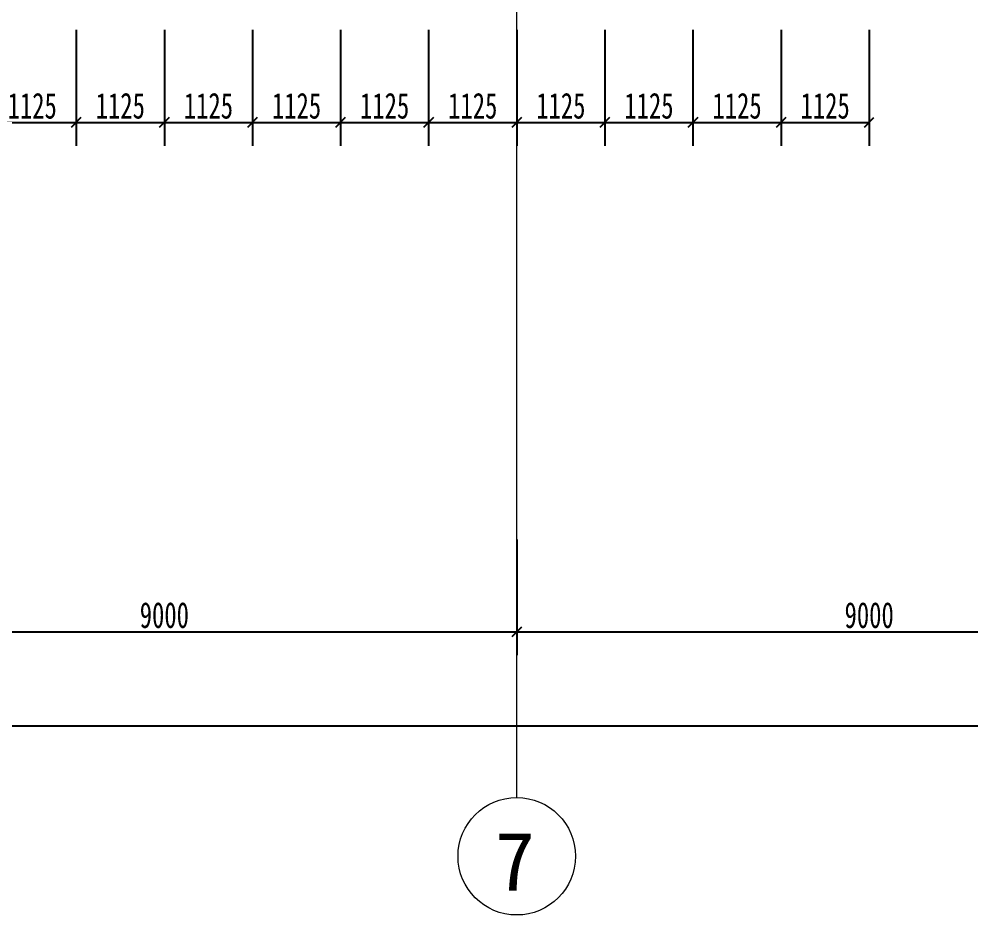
# Model space of a CAD drawing. Header units: millimetres. Extents: x 124696 to 347024, y 412631 to 564609.
# Drawn here: x 183817 to 195972, y 448142 to 459588 of the extents above; entities that cross this region are included whole.
import ezdxf

# ---------------------------------------------------------------- set-up
doc = ezdxf.new("R2010")
doc.units = ezdxf.units.MM
doc.header["$LTSCALE"] = 1500
doc.header["$MEASUREMENT"] = 0
doc.linetypes.add('二层平面图$0$轴网线_12_3_3_3 mm', pattern=[21, 12, -3, 3, -3])
doc.layers.add('0-建筑底图', color=7, linetype='Continuous')
for name, color, linetype, lineweight in [('二层平面图$0$A-ANNO-AXIS-TEXT', 7, 'Continuous', 15), ('二层平面图$0$ANNO-DIMS', 3, 'Continuous', 15), ('二层平面图$0$ANNO-DOTE-1', 10, '二层平面图$0$轴网线_12_3_3_3 mm', 15)]:
    doc.layers.add(name, color=color, linetype=linetype, lineweight=lineweight)
doc.styles.add('二层平面图$0$黑体_3', font='simhei.ttf', dxfattribs={"height": 750})
doc.styles.add('二层平面图$0$黑体_5', font='simhei.ttf', dxfattribs={"width": 0.7, "height": 330})
doc.dimstyles.new('二层平面图$0$直线_2_2mm_黑体_引线_文字在上', dxfattribs={"dimscale": 304.8, "dimtxt": 412.811453, "dimasz": 0.393701, "dimexe": 0.984252, "dimexo": 0.0625, "dimgap": 0.147638, "dimtad": 1, "dimdec": 0, "dimzin": 0, "dimdsep": 46, "dimtxsty": '二层平面图$0$黑体_5', "dimblk1": '二层平面图$0$_Oblique', "dimblk2": '二层平面图$0$_Oblique', "dimsah": 1, "dimcen": 0.09, "dimazin": 0, "dimtfac": 1, "dimtdec": 4, "dimtix": 1, "dimtmove": 0, "dimatfit": 3, "dimfxl": 3.937008, "dimfxlon": 1, "dimtvp": 1, "dimtolj": 1, "dimtzin": 0, "dimarcsym": 2})

# ---------------------------------------------------------------- blocks, each defined once
blk = doc.blocks.new('二层平面图$0$轴网 - 10mm圆_主轴号-315064-104-2F')
at = {"layer": '二层平面图$0$A-ANNO-AXIS-TEXT'}
blk.add_circle((0, 0), 5, dxfattribs=at)
blk = doc.blocks.new('二层平面图$0$_Oblique')
at = {"color": 0, "linetype": 'ByBlock', "lineweight": -2}
blk.add_line((-0.5, -0.5), (0.5, 0.5), dxfattribs=at)
blk = doc.blocks.new('*D2282')
at = {"layer": '二层平面图$0$ANNO-DIMS', "color": 0, "lineweight": -2, "transparency": 16777216}
for p, q in [((36000, -3412), (36000, -4893)), ((45000, -3412), (45000, -4893)), ((36000, -4593), (45000, -4593))]:
    blk.add_line(p, q, dxfattribs=at)
at = {"layer": '二层平面图$0$ANNO-DIMS', "color": 0, "lineweight": -2, "transparency": 16777216, "xscale": 120, "yscale": 120, "zscale": 120, "rotation": 180}
blk.add_blockref('二层平面图$0$_Oblique', (36000, -4593), dxfattribs=at)
at = {"layer": '二层平面图$0$ANNO-DIMS', "color": 0, "lineweight": -2, "transparency": 16777216, "xscale": 120, "yscale": 120, "zscale": 120}
blk.add_blockref('二层平面图$0$_Oblique', (45000, -4593), dxfattribs=at)
at = {"layer": '二层平面图$0$ANNO-DIMS', "color": 0, "transparency": 16777216, "insert": (40500, -4381), "char_height": 330, "width": 806.42, "attachment_point": 5, "style": '二层平面图$0$黑体_5'}
blk.add_mtext('\\A1;9000', dxfattribs=at)
blk = doc.blocks.new('*D2283')
at = {"layer": '二层平面图$0$ANNO-DIMS', "color": 0, "lineweight": -2, "transparency": 16777216}
for p, q in [((45000, -3412), (45000, -4893)), ((54000, -3412), (54000, -4893)), ((45000, -4593), (54000, -4593))]:
    blk.add_line(p, q, dxfattribs=at)
at = {"layer": '二层平面图$0$ANNO-DIMS', "color": 0, "lineweight": -2, "transparency": 16777216, "xscale": 120, "yscale": 120, "zscale": 120, "rotation": 180}
blk.add_blockref('二层平面图$0$_Oblique', (45000, -4593), dxfattribs=at)
at = {"layer": '二层平面图$0$ANNO-DIMS', "color": 0, "lineweight": -2, "transparency": 16777216, "xscale": 120, "yscale": 120, "zscale": 120}
blk.add_blockref('二层平面图$0$_Oblique', (54000, -4593), dxfattribs=at)
at = {"layer": '二层平面图$0$ANNO-DIMS', "color": 0, "transparency": 16777216, "insert": (49500, -4381), "char_height": 330, "width": 806.42, "attachment_point": 5, "style": '二层平面图$0$黑体_5'}
blk.add_mtext('\\A1;9000', dxfattribs=at)
blk = doc.blocks.new('*D2303')
at = {"layer": '二层平面图$0$ANNO-DIMS', "color": 0, "lineweight": -2, "transparency": 16777216}
for p, q in [((-6000, -4612), (-6000, -6093)), ((155700, -4612), (155700, -6093)), ((-6000, -5793), (155700, -5793))]:
    blk.add_line(p, q, dxfattribs=at)
at = {"layer": '二层平面图$0$ANNO-DIMS', "color": 0, "lineweight": -2, "transparency": 16777216, "xscale": 120, "yscale": 120, "zscale": 120, "rotation": 180}
blk.add_blockref('二层平面图$0$_Oblique', (-6000, -5793), dxfattribs=at)
at = {"layer": '二层平面图$0$ANNO-DIMS', "color": 0, "lineweight": -2, "transparency": 16777216, "xscale": 120, "yscale": 120, "zscale": 120}
blk.add_blockref('二层平面图$0$_Oblique', (155700, -5793), dxfattribs=at)
at = {"layer": '二层平面图$0$ANNO-DIMS', "color": 0, "transparency": 16777216, "insert": (74850, -5581), "char_height": 330, "width": 1209.63, "attachment_point": 5, "style": '二层平面图$0$黑体_5'}
blk.add_mtext('\\A1;161700', dxfattribs=at)
blk = doc.blocks.new('*D2414')
at = {"layer": '二层平面图$0$ANNO-DIMS', "color": 0, "lineweight": -2, "transparency": 16777216}
for p, q in [((38250, 3097), (38250, 1616)), ((39375, 3097), (39375, 1616)), ((38250, 1916), (39375, 1916))]:
    blk.add_line(p, q, dxfattribs=at)
at = {"layer": '二层平面图$0$ANNO-DIMS', "color": 0, "lineweight": -2, "transparency": 16777216, "xscale": 120, "yscale": 120, "zscale": 120, "rotation": 180}
blk.add_blockref('二层平面图$0$_Oblique', (38250, 1916), dxfattribs=at)
at = {"layer": '二层平面图$0$ANNO-DIMS', "color": 0, "lineweight": -2, "transparency": 16777216, "xscale": 120, "yscale": 120, "zscale": 120}
blk.add_blockref('二层平面图$0$_Oblique', (39375, 1916), dxfattribs=at)
at = {"layer": '二层平面图$0$ANNO-DIMS', "color": 0, "transparency": 16777216, "insert": (38813, 2126), "char_height": 330, "width": 806.42, "attachment_point": 5, "style": '二层平面图$0$黑体_5'}
blk.add_mtext('\\A1;1125', dxfattribs=at)
blk = doc.blocks.new('*D2415')
at = {"layer": '二层平面图$0$ANNO-DIMS', "color": 0, "lineweight": -2, "transparency": 16777216}
for p, q in [((39375, 3097), (39375, 1616)), ((40500, 3097), (40500, 1616)), ((39375, 1916), (40500, 1916))]:
    blk.add_line(p, q, dxfattribs=at)
at = {"layer": '二层平面图$0$ANNO-DIMS', "color": 0, "lineweight": -2, "transparency": 16777216, "xscale": 120, "yscale": 120, "zscale": 120, "rotation": 180}
blk.add_blockref('二层平面图$0$_Oblique', (39375, 1916), dxfattribs=at)
at = {"layer": '二层平面图$0$ANNO-DIMS', "color": 0, "lineweight": -2, "transparency": 16777216, "xscale": 120, "yscale": 120, "zscale": 120}
blk.add_blockref('二层平面图$0$_Oblique', (40500, 1916), dxfattribs=at)
at = {"layer": '二层平面图$0$ANNO-DIMS', "color": 0, "transparency": 16777216, "insert": (39938, 2126), "char_height": 330, "width": 806.42, "attachment_point": 5, "style": '二层平面图$0$黑体_5'}
blk.add_mtext('\\A1;1125', dxfattribs=at)
blk = doc.blocks.new('*D2416')
at = {"layer": '二层平面图$0$ANNO-DIMS', "color": 0, "lineweight": -2, "transparency": 16777216}
for p, q in [((40500, 3097), (40500, 1616)), ((41625, 3097), (41625, 1616)), ((40500, 1916), (41625, 1916))]:
    blk.add_line(p, q, dxfattribs=at)
at = {"layer": '二层平面图$0$ANNO-DIMS', "color": 0, "lineweight": -2, "transparency": 16777216, "xscale": 120, "yscale": 120, "zscale": 120, "rotation": 180}
blk.add_blockref('二层平面图$0$_Oblique', (40500, 1916), dxfattribs=at)
at = {"layer": '二层平面图$0$ANNO-DIMS', "color": 0, "lineweight": -2, "transparency": 16777216, "xscale": 120, "yscale": 120, "zscale": 120}
blk.add_blockref('二层平面图$0$_Oblique', (41625, 1916), dxfattribs=at)
at = {"layer": '二层平面图$0$ANNO-DIMS', "color": 0, "transparency": 16777216, "insert": (41063, 2126), "char_height": 330, "width": 806.42, "attachment_point": 5, "style": '二层平面图$0$黑体_5'}
blk.add_mtext('\\A1;1125', dxfattribs=at)
blk = doc.blocks.new('*D2417')
at = {"layer": '二层平面图$0$ANNO-DIMS', "color": 0, "lineweight": -2, "transparency": 16777216}
for p, q in [((41625, 3097), (41625, 1616)), ((42750, 3097), (42750, 1616)), ((41625, 1916), (42750, 1916))]:
    blk.add_line(p, q, dxfattribs=at)
at = {"layer": '二层平面图$0$ANNO-DIMS', "color": 0, "lineweight": -2, "transparency": 16777216, "xscale": 120, "yscale": 120, "zscale": 120, "rotation": 180}
blk.add_blockref('二层平面图$0$_Oblique', (41625, 1916), dxfattribs=at)
at = {"layer": '二层平面图$0$ANNO-DIMS', "color": 0, "lineweight": -2, "transparency": 16777216, "xscale": 120, "yscale": 120, "zscale": 120}
blk.add_blockref('二层平面图$0$_Oblique', (42750, 1916), dxfattribs=at)
at = {"layer": '二层平面图$0$ANNO-DIMS', "color": 0, "transparency": 16777216, "insert": (42188, 2126), "char_height": 330, "width": 806.42, "attachment_point": 5, "style": '二层平面图$0$黑体_5'}
blk.add_mtext('\\A1;1125', dxfattribs=at)
blk = doc.blocks.new('*D2418')
at = {"layer": '二层平面图$0$ANNO-DIMS', "color": 0, "lineweight": -2, "transparency": 16777216}
for p, q in [((42750, 3097), (42750, 1616)), ((43875, 3097), (43875, 1616)), ((42750, 1916), (43875, 1916))]:
    blk.add_line(p, q, dxfattribs=at)
at = {"layer": '二层平面图$0$ANNO-DIMS', "color": 0, "lineweight": -2, "transparency": 16777216, "xscale": 120, "yscale": 120, "zscale": 120, "rotation": 180}
blk.add_blockref('二层平面图$0$_Oblique', (42750, 1916), dxfattribs=at)
at = {"layer": '二层平面图$0$ANNO-DIMS', "color": 0, "lineweight": -2, "transparency": 16777216, "xscale": 120, "yscale": 120, "zscale": 120}
blk.add_blockref('二层平面图$0$_Oblique', (43875, 1916), dxfattribs=at)
at = {"layer": '二层平面图$0$ANNO-DIMS', "color": 0, "transparency": 16777216, "insert": (43313, 2126), "char_height": 330, "width": 806.42, "attachment_point": 5, "style": '二层平面图$0$黑体_5'}
blk.add_mtext('\\A1;1125', dxfattribs=at)
blk = doc.blocks.new('*D2419')
at = {"layer": '二层平面图$0$ANNO-DIMS', "color": 0, "lineweight": -2, "transparency": 16777216}
for p, q in [((43875, 3097), (43875, 1616)), ((45000, 3097), (45000, 1616)), ((43875, 1916), (45000, 1916))]:
    blk.add_line(p, q, dxfattribs=at)
at = {"layer": '二层平面图$0$ANNO-DIMS', "color": 0, "lineweight": -2, "transparency": 16777216, "xscale": 120, "yscale": 120, "zscale": 120, "rotation": 180}
blk.add_blockref('二层平面图$0$_Oblique', (43875, 1916), dxfattribs=at)
at = {"layer": '二层平面图$0$ANNO-DIMS', "color": 0, "lineweight": -2, "transparency": 16777216, "xscale": 120, "yscale": 120, "zscale": 120}
blk.add_blockref('二层平面图$0$_Oblique', (45000, 1916), dxfattribs=at)
at = {"layer": '二层平面图$0$ANNO-DIMS', "color": 0, "transparency": 16777216, "insert": (44438, 2126), "char_height": 330, "width": 806.42, "attachment_point": 5, "style": '二层平面图$0$黑体_5'}
blk.add_mtext('\\A1;1125', dxfattribs=at)
blk = doc.blocks.new('*D2420')
at = {"layer": '二层平面图$0$ANNO-DIMS', "color": 0, "lineweight": -2, "transparency": 16777216}
for p, q in [((45000, 3097), (45000, 1616)), ((46125, 3097), (46125, 1616)), ((45000, 1916), (46125, 1916))]:
    blk.add_line(p, q, dxfattribs=at)
at = {"layer": '二层平面图$0$ANNO-DIMS', "color": 0, "lineweight": -2, "transparency": 16777216, "xscale": 120, "yscale": 120, "zscale": 120, "rotation": 180}
blk.add_blockref('二层平面图$0$_Oblique', (45000, 1916), dxfattribs=at)
at = {"layer": '二层平面图$0$ANNO-DIMS', "color": 0, "lineweight": -2, "transparency": 16777216, "xscale": 120, "yscale": 120, "zscale": 120}
blk.add_blockref('二层平面图$0$_Oblique', (46125, 1916), dxfattribs=at)
at = {"layer": '二层平面图$0$ANNO-DIMS', "color": 0, "transparency": 16777216, "insert": (45563, 2126), "char_height": 330, "width": 806.42, "attachment_point": 5, "style": '二层平面图$0$黑体_5'}
blk.add_mtext('\\A1;1125', dxfattribs=at)
blk = doc.blocks.new('*D2421')
at = {"layer": '二层平面图$0$ANNO-DIMS', "color": 0, "lineweight": -2, "transparency": 16777216}
for p, q in [((46125, 3097), (46125, 1616)), ((47250, 3097), (47250, 1616)), ((46125, 1916), (47250, 1916))]:
    blk.add_line(p, q, dxfattribs=at)
at = {"layer": '二层平面图$0$ANNO-DIMS', "color": 0, "lineweight": -2, "transparency": 16777216, "xscale": 120, "yscale": 120, "zscale": 120, "rotation": 180}
blk.add_blockref('二层平面图$0$_Oblique', (46125, 1916), dxfattribs=at)
at = {"layer": '二层平面图$0$ANNO-DIMS', "color": 0, "lineweight": -2, "transparency": 16777216, "xscale": 120, "yscale": 120, "zscale": 120}
blk.add_blockref('二层平面图$0$_Oblique', (47250, 1916), dxfattribs=at)
at = {"layer": '二层平面图$0$ANNO-DIMS', "color": 0, "transparency": 16777216, "insert": (46688, 2126), "char_height": 330, "width": 806.42, "attachment_point": 5, "style": '二层平面图$0$黑体_5'}
blk.add_mtext('\\A1;1125', dxfattribs=at)
blk = doc.blocks.new('*D2422')
at = {"layer": '二层平面图$0$ANNO-DIMS', "color": 0, "lineweight": -2, "transparency": 16777216}
for p, q in [((47250, 3097), (47250, 1616)), ((48375, 3097), (48375, 1616)), ((47250, 1916), (48375, 1916))]:
    blk.add_line(p, q, dxfattribs=at)
at = {"layer": '二层平面图$0$ANNO-DIMS', "color": 0, "lineweight": -2, "transparency": 16777216, "xscale": 120, "yscale": 120, "zscale": 120, "rotation": 180}
blk.add_blockref('二层平面图$0$_Oblique', (47250, 1916), dxfattribs=at)
at = {"layer": '二层平面图$0$ANNO-DIMS', "color": 0, "lineweight": -2, "transparency": 16777216, "xscale": 120, "yscale": 120, "zscale": 120}
blk.add_blockref('二层平面图$0$_Oblique', (48375, 1916), dxfattribs=at)
at = {"layer": '二层平面图$0$ANNO-DIMS', "color": 0, "transparency": 16777216, "insert": (47813, 2126), "char_height": 330, "width": 806.42, "attachment_point": 5, "style": '二层平面图$0$黑体_5'}
blk.add_mtext('\\A1;1125', dxfattribs=at)
blk = doc.blocks.new('*D2380')
at = {"layer": '二层平面图$0$ANNO-DIMS', "color": 0, "lineweight": -2, "transparency": 16777216}
for p, q in [((48375, 3097), (48375, 1616)), ((49500, 3097), (49500, 1616)), ((48375, 1916), (49500, 1916))]:
    blk.add_line(p, q, dxfattribs=at)
at = {"layer": '二层平面图$0$ANNO-DIMS', "color": 0, "lineweight": -2, "transparency": 16777216, "xscale": 120, "yscale": 120, "zscale": 120, "rotation": 180}
blk.add_blockref('二层平面图$0$_Oblique', (48375, 1916), dxfattribs=at)
at = {"layer": '二层平面图$0$ANNO-DIMS', "color": 0, "lineweight": -2, "transparency": 16777216, "xscale": 120, "yscale": 120, "zscale": 120}
blk.add_blockref('二层平面图$0$_Oblique', (49500, 1916), dxfattribs=at)
at = {"layer": '二层平面图$0$ANNO-DIMS', "color": 0, "transparency": 16777216, "insert": (48938, 2126), "char_height": 330, "width": 806.42, "attachment_point": 5, "style": '二层平面图$0$黑体_5'}
blk.add_mtext('\\A1;1125', dxfattribs=at)
blk = doc.blocks.new('二层平面图')
at = {"layer": '二层平面图$0$ANNO-DOTE-1', "color": 8}
blk.add_line((45000, -6710.3), (45000, 106757.2), dxfattribs=at)
at = {"layer": '二层平面图$0$A-ANNO-AXIS-TEXT', "color": 8, "xscale": 149.9999999999999, "yscale": 149.9999999999999, "zscale": 149.9999999999999}
blk.add_blockref('二层平面图$0$轴网 - 10mm圆_主轴号-315064-104-2F', (45000, -7460.3), dxfattribs=at)
at = {"layer": '二层平面图$0$A-ANNO-AXIS-TEXT', "color": 8, "insert": (44722, -7151), "char_height": 750, "width": 661.392, "attachment_point": 1, "style": '二层平面图$0$黑体_3'}
blk.add_mtext('\\f黑体|b0|i0|c134|p49|;7', dxfattribs=at)
at = {"layer": '二层平面图$0$ANNO-DIMS', "color": 8}
for base, p1, p2, override, picture, middle in [((39375, 1915.6), (38250, 3115.6), (39375, 3115.6), {"dimpost": '<>', "dimfxl": 1125}, '*D2414', (38812.5, 2125.6)), ((40500, 1915.6), (39375, 3115.6), (40500, 3115.6), {"dimpost": '<>', "dimfxl": 1125}, '*D2415', (39937.5, 2125.6)), ((41625, 1915.6), (40500, 3115.6), (41625, 3115.6), {"dimpost": '<>', "dimfxl": 1125}, '*D2416', (41062.5, 2125.6)), ((42750, 1915.6), (41625, 3115.6), (42750, 3115.6), {"dimpost": '<>', "dimfxl": 1125}, '*D2417', (42187.5, 2125.6)), ((43875, 1915.6), (42750, 3115.6), (43875, 3115.6), {"dimpost": '<>', "dimfxl": 1125}, '*D2418', (43312.5, 2125.6)), ((45000, 1915.6), (43875, 3115.6), (45000, 3115.6), {"dimpost": '<>', "dimfxl": 1125}, '*D2419', (44437.5, 2125.6)), ((46125, 1915.6), (45000, 3115.6), (46125, 3115.6), {"dimpost": '<>', "dimfxl": 1125}, '*D2420', (45562.5, 2125.6)), ((47250, 1915.6), (46125, 3115.6), (47250, 3115.6), {"dimpost": '<>', "dimfxl": 1125}, '*D2421', (46687.5, 2125.6)), ((48375, 1915.6), (47250, 3115.6), (48375, 3115.6), {"dimpost": '<>', "dimfxl": 1125}, '*D2422', (47812.5, 2125.6)), ((49500, 1915.6), (48375, 3115.6), (49500, 3115.6), {"dimpost": '<>', "dimfxl": 1125}, '*D2380', (48937.5, 2125.6)), ((45000, -4593), (36000, -3393), (45000, -3393), {"dimpost": '<>', "dimfxl": 9000}, '*D2282', (40500, -4381.1)), ((54000, -4593), (45000, -3393), (54000, -3393), {"dimpost": '<>', "dimfxl": 9000}, '*D2283', (49500, -4381.1)), ((155700, -5793), (-6000, -4593), (155700, -4593), {"dimpost": '<>', "dimfxl": 161700}, '*D2303', (74850, -5581.1))]:
    dim = blk.add_linear_dim(base=base, p1=p1, p2=p2, dimstyle='二层平面图$0$直线_2_2mm_黑体_引线_文字在上', override=override, dxfattribs=at)
    dim.commit()
    dim.dimension.update_dxf_attribs({"geometry": picture, "text_midpoint": middle})

msp = doc.modelspace()

# ---------------------------------------------------------------- block references
at = {"layer": '0-建筑底图'}
msp.add_blockref('二层平面图', (145172, 456352), dxfattribs=at)

doc.saveas('drawing.dxf')
